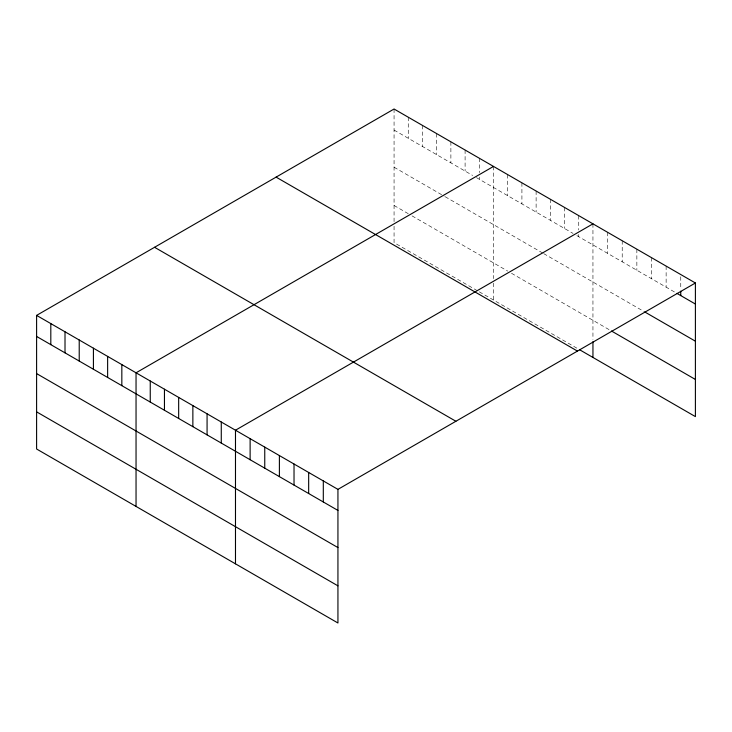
<?xml version="1.0" encoding="UTF-8"?>
<svg xmlns="http://www.w3.org/2000/svg" width="732" height="732" viewBox="0 0 732 732"><rect width="100%" height="100%" fill="white"/><g stroke="black" fill="none" stroke-linecap="round" stroke-linejoin="round"><path stroke-width="0.55" stroke-dasharray="3.66 2.75" d="M394.063 130.067L472.671 175.451M476.459 177.638L573.055 233.417M576.843 235.603L675.883 292.782M394.063 167.216L444.251 196.194M445.202 196.743L542.751 253.062M543.693 253.611L643.684 311.338M394.063 205.482L408.264 213.689M412.052 215.876L507.706 271.096M511.494 273.283L610.506 330.452M477.401 290.75L394.063 242.631L394.063 223.498M479.295 291.839L578.738 349.255M680.76 276.76L680.76 288.948M666.129 266.091L666.129 287.145M651.489 257.646L651.489 278.7M636.858 249.191L636.858 270.245M622.218 240.746L622.218 261.8M607.578 232.291L607.578 253.345M592.947 223.846L592.947 339.447M578.738 215.638L578.738 230.04M578.738 234.478L578.738 236.692M564.537 207.44L564.537 228.494M550.327 199.232L550.327 220.286M536.117 191.034L536.117 212.088M521.916 182.835L521.916 203.889M507.706 174.628L507.706 195.682M493.505 166.429L493.505 278.654M493.505 283.156L493.505 300.038M479.295 158.231L479.295 172.633M479.295 177.062L479.295 179.285M465.095 150.023L465.095 171.078M450.885 141.825L450.885 162.879M436.675 133.617L436.675 154.672M422.474 125.419L422.474 146.473M408.264 117.221L408.264 138.275M394.063 109.013L394.063 222.372"/><path stroke-width="1.1" d="M36.6 315.391L337.937 489.369L337.937 622.987L36.6 449.009L36.6 315.391L394.063 109.013L695.4 282.991L695.4 416.609L579.689 349.795M493.505 166.429L136.042 372.808L136.042 506.416M592.947 223.846L235.484 430.215L235.484 563.832M337.937 489.369L695.4 282.991M676.862 293.34L695.4 304.045M644.663 311.896L695.4 341.194M611.485 331.01L695.4 379.46M276.101 177.126L577.438 351.095M154.562 247.288L455.899 421.266M36.6 336.445L337.937 510.424M36.6 373.595L337.937 547.573M36.6 411.86L337.937 585.838M680.76 291.162L680.76 295.6M592.947 341.698L592.947 357.454M323.306 480.924L323.306 501.978M308.666 472.469L308.666 493.524M294.026 464.024L294.026 485.078M279.395 455.569L279.395 476.623M264.755 447.124L264.755 468.169M250.124 438.669L250.124 459.723M221.274 422.016L221.274 443.07M207.074 413.818L207.074 434.872M192.864 405.61L192.864 426.665M178.663 397.412L178.663 418.466M164.453 389.214L164.453 410.268M150.252 381.006L150.252 402.06M121.832 364.609L121.832 385.654M107.631 356.402L107.631 377.456M93.421 348.203L93.421 369.257M79.221 339.996L79.221 361.05M65.011 331.797L65.011 352.851M50.81 323.599L50.81 344.653"/></g></svg>
